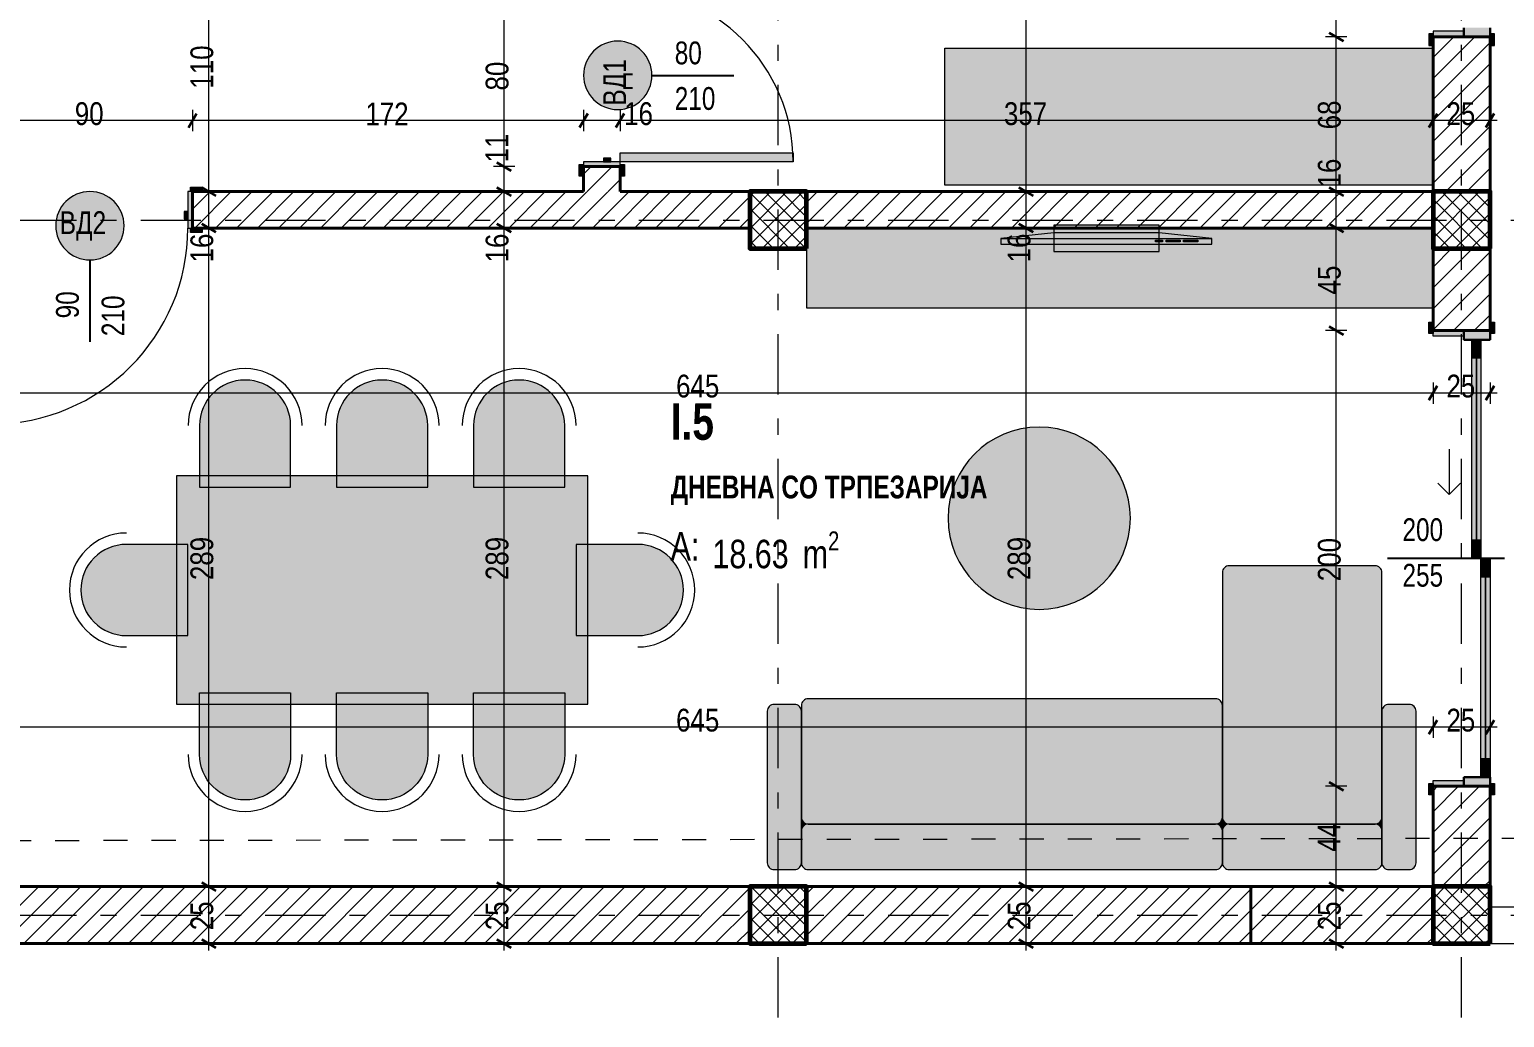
# Model space of a CAD drawing. Header units: millimetres. Extents: x -428 to 1070, y 0 to 421.
# Drawn here: x 197.9 to 327.4, y 105.6 to 192.3 of the extents above; entities that cross this region are included whole.
import ezdxf
from ezdxf.xclip import XClip

# ---------------------------------------------------------------- set-up
doc = ezdxf.new("R2010")
doc.units = ezdxf.units.MM
doc.header["$MEASUREMENT"] = 0
doc.header["$XCLIPFRAME"] = 0
doc.set_wipeout_variables(frame=1)
for name, pattern in [('- Двойно прекъснати линии', [10.936111, 5.291667, -2.116667, 1.411111, -2.116667]), ('- Прекъснати линия', [4.233333, 2.116667, -2.116667]), ('Wipeout_Contour', [1000, 0, -1000])]:
    doc.linetypes.add(name, pattern=pattern)
for name, color, linetype, lineweight, true_color in [('1', 7, 'Continuous', 13, 0x2b2b2b), ('168', 7, 'Continuous', 15, 0x5e5e5e), ('183', 7, 'Continuous', 0, 0xefede9), ('184', 7, 'Continuous', 0, 0xe8e8e8), ('188', 7, 'Continuous', 0, 0xe8e8e8), ('19', 7, 'Continuous', 0, 0xe4e4e4), ('3', 7, 'Continuous', 18, 0x7c7c7c), ('4', 7, 'Continuous', 20, 0x3e3e3e), ('45', 7, 'Continuous', 35, 0x404040), ('46', 7, 'Continuous', 35, 0x4e4e4e), ('5', 7, 'Continuous', 25, 0x4e4e4e), ('61', 7, 'Continuous', 20, 0x6a6a6a), ('65', 7, 'Continuous', 20, 0x4e4e4e), ('85', 7, 'Continuous', 20, 0x404040), ('87', 7, 'Continuous', 20, 0x6a6a6a), ('89', 7, 'Continuous', 20, 0x111111)]:
    doc.layers.add(name, color=color, linetype=linetype, lineweight=lineweight, true_color=true_color)
for name, color, linetype, lineweight in [('101', 253, 'Continuous', 15), ('2', 8, 'Continuous', 15), ('23', 8, 'Continuous', 30), ('27', 7, 'Continuous', 40), ('47', 7, 'Continuous', 60), ('7', 7, 'Continuous', 25)]:
    doc.layers.add(name, color=color, linetype=linetype, lineweight=lineweight)
doc.styles.add('GENERATED_STYLE_4', font='GOTHIC.TTF')
doc.styles.add('GENERATED_STYLE_5', font='GOTHICB.TTF')
doc.styles.add('GENERATED_STYLE_6', font='GOTHIC.TTF')
pattern_1 = [(45, (-1051.1205, 152.3444), (-0.9192388, 0.9192388), [])]
pattern_2 = [(45, (-1051.1205, 152.3444), (-0.7071068, 0.7071068), []), (135, (-1051.1205, 152.3444), (0.7071068, 0.7071068), [])]

# ---------------------------------------------------------------- blocks, each defined once
blk = doc.blocks.new('Drawing_2_1', base_point=(-1051.12, 152.34))
at = {"layer": '183', "linetype": 'Continuous', "lineweight": 0, "true_color": 0xefede9}
for points in [[(212.79, 152.12), (220.79, 152.12), (220.79, 157.52, 1), (212.79, 157.52)], [(224.82, 152.12), (232.82, 152.12), (232.82, 157.52, 1), (224.82, 157.52)], [(236.85, 152.12), (244.85, 152.12), (244.85, 157.52, 1), (236.85, 157.52)], [(286.51, 157.39, 1), (286.51, 141.39, 1)], [(210.77, 133.06), (246.87, 133.06), (246.87, 153.12), (210.77, 153.12)], [(211.77, 139.09), (211.77, 147.09), (206.37, 147.09, 1), (206.37, 139.09)], [(245.87, 147.09), (245.87, 139.09), (251.27, 139.09, 1), (251.27, 147.09)], [(316.59, 144.62, 0.414214), (315.99, 145.22), (303.19, 145.22, 0.414214), (302.59, 144.62), (302.59, 123.15, 0.414214), (303.19, 122.55), (315.99, 122.55, 0.414214), (316.59, 123.15)], [(212.79, 134.06), (212.79, 128.66, 1), (220.79, 128.66), (220.79, 134.06)], [(224.82, 134.06), (224.82, 128.66, 1), (232.82, 128.66), (232.82, 134.06)], [(236.85, 134.06), (236.85, 128.66, 1), (244.85, 128.66), (244.85, 134.06)], [(302.59, 132.95, 0.414214), (301.99, 133.55), (266.23, 133.55, 0.414214), (265.63, 132.95), (265.63, 123.15, 0.414214), (266.23, 122.55), (301.99, 122.55, 0.414214), (302.59, 123.15)], [(265.63, 132.45, 0.414214), (265.03, 133.05), (263.23, 133.05, 0.414214), (262.63, 132.45), (262.63, 119.15, 0.414214), (263.23, 118.55), (265.03, 118.55, 0.414214), (265.63, 119.15)], [(319.59, 132.45, 0.414214), (318.99, 133.05), (317.19, 133.05, 0.414214), (316.59, 132.45), (316.59, 119.15, 0.414214), (317.19, 118.55), (318.99, 118.55, 0.414214), (319.59, 119.15)], [(265.63, 122.55), (266.23, 122.55, -0.414214), (265.63, 123.15)], [(302.59, 122.55), (302.59, 123.15, -0.414214), (301.99, 122.55)], [(302.59, 122.55), (303.19, 122.55, -0.414214), (302.59, 123.15)], [(316.59, 122.55), (316.59, 123.15, -0.414214), (315.99, 122.55)], [(265.63, 122.55), (265.63, 121.95, -0.414214), (266.23, 122.55)], [(302.59, 121.95, 0.414214), (301.99, 122.55), (266.23, 122.55, 0.414214), (265.63, 121.95), (265.63, 119.15, 0.414214), (266.23, 118.55), (301.99, 118.55, 0.414214), (302.59, 119.15)], [(302.59, 122.55), (301.99, 122.55, -0.414214), (302.59, 121.95)], [(302.59, 122.55), (302.59, 121.95, -0.414214), (303.19, 122.55)], [(316.59, 121.95, 0.414214), (315.99, 122.55), (303.19, 122.55, 0.414214), (302.59, 121.95), (302.59, 119.15, 0.414214), (303.19, 118.55), (315.99, 118.55, 0.414214), (316.59, 119.15)], [(316.59, 122.55), (315.99, 122.55, -0.414214), (316.59, 121.95)]]:
    blk.add_hatch(color=7, dxfattribs=at).paths.add_polyline_path(points)
at = {"layer": '184', "linetype": 'Continuous', "lineweight": 0, "true_color": 0xe8e8e8}
for points in [[(325.29, 165.06), (324.49, 165.06), (324.49, 163.46), (325.29, 163.46)], [(324.49, 145.86), (325.29, 145.86), (325.29, 147.46), (324.49, 147.46)], [(326.09, 145.86), (325.29, 145.86), (325.29, 144.26), (326.09, 144.26)], [(325.29, 126.66), (326.09, 126.66), (326.09, 128.26), (325.29, 128.26)]]:
    blk.add_hatch(color=254, dxfattribs=at).paths.add_polyline_path(points)
at = {"layer": '188', "linetype": 'Continuous', "lineweight": 0, "true_color": 0xe8e8e8}
for points in [[(249.51, 191.26, 1), (249.51, 185.26, 1)], [(206.17, 175.06, 1), (200.17, 175.06, 1)]]:
    blk.add_hatch(color=254, dxfattribs=at).paths.add_polyline_path(points)
at = {"layer": '19', "linetype": 'Continuous', "lineweight": 0, "true_color": 0xe4e4e4}
for points in [[(324.89, 163.46), (324.49, 163.46), (324.49, 147.46), (324.89, 147.46)], [(325.29, 163.46), (324.89, 163.46), (324.89, 147.46), (325.29, 147.46)], [(325.69, 144.26), (325.29, 144.26), (325.29, 128.26), (325.69, 128.26)], [(326.09, 144.26), (325.69, 144.26), (325.69, 128.26), (326.09, 128.26)]]:
    blk.add_hatch(color=254, dxfattribs=at).paths.add_polyline_path(points)
at = {"layer": '101', "color": 253, "linetype": 'Continuous', "lineweight": 15}
for p, q in [((249.71, 181.46), (264.91, 181.46)), ((264.91, 181.46), (264.91, 180.66)), ((248.91, 180.98), (248.27, 180.98)), ((211.45, 176.3), (211.45, 175.66))]:
    blk.add_line(p, q, dxfattribs=at)
at = {"layer": '2', "color": 8, "linetype": 'Continuous', "lineweight": 15, "flags": 128}
for points in [[(249.51, 191.26, 1), (249.51, 185.26, 1)], [(206.17, 175.06, 1), (200.17, 175.06, 1)]]:
    blk.add_lwpolyline(points, format="xyb", close=True, dxfattribs=at)
at = {"layer": '23', "color": 8, "linetype": 'Continuous', "lineweight": 30}
for p, q in [((323.79, 165.06), (326.09, 165.06)), ((326.09, 126.66), (323.79, 126.66))]:
    blk.add_line(p, q, dxfattribs=at)
at = {"layer": '3', "color": 8, "linetype": 'Continuous', "lineweight": 18, "true_color": 0x7c7c7c}
for p, q in [((322.49, 155.46), (322.49, 151.46)), ((322.49, 151.46), (321.49, 152.46)), ((322.49, 151.46), (323.49, 152.46))]:
    blk.add_line(p, q, dxfattribs=at)
at = {"layer": '4', "color": 250, "linetype": 'Continuous', "lineweight": 20, "true_color": 0x3e3e3e}
for p, q in [((283.15, 173.95), (301.66, 173.95)), ((296.72, 173.65), (296.72, 173.78)), ((296.72, 173.78), (297.34, 173.78)), ((297.34, 173.65), (296.72, 173.65)), ((297.34, 173.78), (297.34, 173.65)), ((297.65, 173.65), (297.65, 173.78)), ((297.65, 173.78), (298.88, 173.78)), ((298.88, 173.65), (297.65, 173.65)), ((298.88, 173.78), (298.88, 173.65)), ((299.19, 173.65), (299.19, 173.78)), ((299.19, 173.78), (300.43, 173.78)), ((300.43, 173.65), (299.19, 173.65)), ((300.43, 173.78), (300.43, 173.65)), ((265.63, 123.15), (265.63, 122.55)), ((265.63, 122.55), (265.63, 121.95))]:
    blk.add_line(p, q, dxfattribs=at)
at = {"layer": '4', "color": 250, "linetype": 'Continuous', "lineweight": 20, "true_color": 0x3e3e3e, "flags": 128}
for points in [[(212.79, 152.12), (220.79, 152.12), (220.79, 157.52, 1), (212.79, 157.52)], [(224.82, 152.12), (232.82, 152.12), (232.82, 157.52, 1), (224.82, 157.52)], [(236.85, 152.12), (244.85, 152.12), (244.85, 157.52, 1), (236.85, 157.52)], [(286.51, 157.39, 1), (286.51, 141.39, 1)], [(211.77, 139.09), (211.77, 147.09), (206.37, 147.09, 1), (206.37, 139.09)], [(245.87, 147.09), (245.87, 139.09), (251.27, 139.09, 1), (251.27, 147.09)], [(316.59, 144.62, 0.414214), (315.99, 145.22), (303.19, 145.22, 0.414214), (302.59, 144.62), (302.59, 123.15, 0.414214), (303.19, 122.55), (315.99, 122.55, 0.414214), (316.59, 123.15)], [(212.79, 134.06), (220.79, 134.06), (220.79, 128.66, -1), (212.79, 128.66)], [(224.82, 134.06), (232.82, 134.06), (232.82, 128.66, -1), (224.82, 128.66)], [(236.85, 134.06), (244.85, 134.06), (244.85, 128.66, -1), (236.85, 128.66)], [(302.59, 132.95, 0.414214), (301.99, 133.55), (266.23, 133.55, 0.414214), (265.63, 132.95), (265.63, 123.15, 0.414214), (266.23, 122.55), (301.99, 122.55, 0.414214), (302.59, 123.15)], [(265.63, 132.45, 0.414214), (265.03, 133.05), (263.23, 133.05, 0.414214), (262.63, 132.45), (262.63, 119.15, 0.414214), (263.23, 118.55), (265.03, 118.55, 0.414214), (265.63, 119.15)], [(319.59, 132.45, 0.414214), (318.99, 133.05), (317.19, 133.05, 0.414214), (316.59, 132.45), (316.59, 119.15, 0.414214), (317.19, 118.55), (318.99, 118.55, 0.414214), (319.59, 119.15)], [(302.59, 121.95, 0.414214), (301.99, 122.55), (266.23, 122.55, 0.414214), (265.63, 121.95), (265.63, 119.15, 0.414214), (266.23, 118.55), (301.99, 118.55, 0.414214), (302.59, 119.15)], [(316.59, 121.95, 0.414214), (315.99, 122.55), (303.19, 122.55, 0.414214), (302.59, 121.95), (302.59, 119.15, 0.414214), (303.19, 118.55), (315.99, 118.55, 0.414214), (316.59, 119.15)]]:
    blk.add_lwpolyline(points, format="xyb", close=True, dxfattribs=at)
blk.add_lwpolyline([(210.77, 133.06), (246.87, 133.06), (246.87, 153.12), (210.77, 153.12)], close=True, dxfattribs=at)
at = {"layer": '4', "color": 250, "linetype": 'Continuous', "lineweight": 20, "true_color": 0x3e3e3e}
for centre, start, end in [((216.79, 157.52), 0, 180), ((228.82, 157.52), 0, 180), ((240.85, 157.52), 0, 180), ((206.37, 143.09), 90, 270), ((251.27, 143.09), 270, 90), ((216.79, 128.66), 180, 0), ((228.82, 128.66), 180, 0), ((240.85, 128.66), 180, 0)]:
    blk.add_arc(centre, 5, start, end, dxfattribs=at)
at = {"layer": '45', "color": 250, "linetype": 'Continuous', "lineweight": 35, "true_color": 0x404040}
for p, q in [((311.96, 191.99), (313.21, 191.27)), ((211.81, 183.67), (212.53, 184.92)), ((246.15, 183.67), (246.87, 184.92)), ((249.35, 183.67), (250.07, 184.92)), ((238.9, 180.62), (240.15, 179.89)), ((311.96, 166.22), (313.21, 165.49)), ((320.72, 159.75), (321.45, 161)), ((325.72, 159.75), (326.45, 161)), ((320.72, 130.43), (321.45, 131.68)), ((325.72, 130.43), (326.45, 131.68)), ((311.96, 126.22), (313.21, 125.49))]:
    blk.add_line(p, q, dxfattribs=at)
at = {"layer": '5', "color": 251, "linetype": 'Continuous', "lineweight": 25, "true_color": 0x4e4e4e}
for p, q in [((252.51, 188.26), (259.71, 188.26)), ((203.17, 172.06), (203.17, 164.86)), ((327.36, 145.86), (317.09, 145.86))]:
    blk.add_line(p, q, dxfattribs=at)
at = {"layer": '61', "color": 251, "linetype": 'Continuous', "lineweight": 20, "true_color": 0x6a6a6a}
for p, q in [((324.49, 163.46), (324.49, 165.06)), ((324.49, 165.06), (325.29, 165.06)), ((325.29, 165.06), (325.29, 163.46)), ((325.29, 163.46), (324.49, 163.46)), ((324.89, 163.46), (324.89, 147.46)), ((324.49, 145.86), (324.49, 147.46)), ((324.49, 147.46), (325.29, 147.46)), ((325.29, 147.46), (325.29, 145.86)), ((325.29, 145.86), (324.49, 145.86)), ((325.29, 144.26), (325.29, 145.86)), ((325.29, 145.86), (326.09, 145.86)), ((326.09, 145.86), (326.09, 144.26)), ((326.09, 144.26), (325.29, 144.26)), ((325.69, 144.26), (325.69, 128.26)), ((325.29, 126.66), (325.29, 128.26)), ((325.29, 128.26), (326.09, 128.26)), ((326.09, 128.26), (326.09, 126.66)), ((326.09, 126.66), (325.29, 126.66))]:
    blk.add_line(p, q, dxfattribs=at)
at = {"layer": '61', "color": 251, "linetype": 'Continuous', "lineweight": 20, "true_color": 0x6a6a6a, "flags": 128}
for points in [[(324.89, 163.46), (324.89, 147.46), (324.49, 147.46), (324.49, 163.46)], [(325.29, 163.46), (325.29, 147.46), (324.89, 147.46), (324.89, 163.46)], [(325.69, 144.26), (325.69, 128.26), (325.29, 128.26), (325.29, 144.26)], [(326.09, 144.26), (326.09, 128.26), (325.69, 128.26), (325.69, 144.26)]]:
    blk.add_lwpolyline(points, close=True, dxfattribs=at)
at = {"layer": '85', "color": 250, "linetype": 'Continuous', "lineweight": 20, "true_color": 0x404040}
for p, q in [((312.59, 191.63), (312.59, 231.63)), ((239.53, 180.26), (239.53, 196.26)), ((313.52, 191.63), (311.65, 191.63)), ((212.17, 185.23), (212.17, 183.35)), ((246.51, 185.23), (246.51, 183.35)), ((249.71, 185.23), (249.71, 183.35)), ((212.17, 184.29), (194.17, 184.29)), ((246.51, 184.29), (212.17, 184.29)), ((249.71, 184.29), (246.51, 184.29)), ((240.46, 180.26), (238.59, 180.26)), ((313.52, 165.86), (311.65, 165.86)), ((312.59, 125.86), (312.59, 165.86)), ((321.09, 161.31), (321.09, 159.44)), ((326.09, 161.31), (326.09, 159.44)), ((321.09, 160.37), (192.17, 160.37)), ((326.09, 160.37), (321.09, 160.37)), ((326.7, 160.37), (326.09, 160.37)), ((321.09, 131.06), (192.17, 131.06)), ((321.09, 131.99), (321.09, 130.12)), ((326.09, 131.06), (321.09, 131.06)), ((326.09, 131.99), (326.09, 130.12)), ((326.7, 131.06), (326.09, 131.06)), ((313.52, 125.86), (311.65, 125.86))]:
    blk.add_line(p, q, dxfattribs=at)
at = {"layer": '89', "color": 250, "linetype": 'Continuous', "lineweight": 20, "true_color": 0x111111, "flags": 128}
blk.add_lwpolyline([(326.09, 112.06), (362.09, 112.06), (362.09, 250.06), (326.09, 250.06), (86.09, 250.06), (86.09, 112.06)], close=True, dxfattribs=at)
at = {"layer": '1', "color": 250, "linetype": 'Continuous', "lineweight": 13, "true_color": 0x2b2b2b, "attachment_point": 1}
for s, insert, char_height, style in [('\\A1;{\\W0.800000x;\\pql;\\pt0;\\fCentury Gothic|b1|i0|c204|p34;I.5}', (254.15, 159.47), 3.2, 'GENERATED_STYLE_5'), ('\\A1;{\\W0.800000x;\\pql;\\pt0;\\fCentury Gothic|b0|i0|c204|p34;A: }', (254.15, 148.17), 2.5, 'GENERATED_STYLE_4'), ('\\A1;{\\W0.800000x;\\pql;\\pt0,1;\\fCentury Gothic|b0|i0|c204|p34;18.63\\fCentury Gothic|b0|i0|c204|p34;\\A1{\\H.66x;\\S^  ;}\\fCentury Gothic|b0|i0|c204|p34; m\\fCentury Gothic|b0|i0|c204|p34;\\A1{\\H.66x;\\S2^  ;}}', (257.82, 148.23), 2.5, 'GENERATED_STYLE_4')]:
    blk.add_mtext(s, dxfattribs=dict(at, insert=insert, char_height=char_height, style=style))
at = {"layer": '46', "color": 251, "linetype": 'Continuous', "lineweight": 35, "true_color": 0x4e4e4e, "char_height": 2, "attachment_point": 7, "rotation": 90, "style": 'GENERATED_STYLE_6'}
for s, insert in [('\\A1;{\\W0.850000x;\\pql;\\fCentury Gothic|b0|i0|c0|p34;110}', (214.02, 187.09)), ('\\A1;{\\W0.850000x;\\pql;\\fCentury Gothic|b0|i0|c0|p34;80}', (239.94, 186.93)), ('\\A1;{\\W0.850000x;\\pql;\\fCentury Gothic|b0|i0|c0|p34;68}', (313, 183.52)), ('\\A1;{\\W0.850000x;\\pql;\\fCentury Gothic|b0|i0|c0|p34;11}', (239.89, 180.62)), ('\\A1;{\\W0.850000x;\\pql;\\fCentury Gothic|b0|i0|c0|p34;45}', (313, 169.03)), ('\\A1;{\\W0.850000x;\\pql;\\fCentury Gothic|b0|i0|c0|p34;289}', (214.02, 143.96)), ('\\A1;{\\W0.850000x;\\pql;\\fCentury Gothic|b0|i0|c0|p34;289}', (239.94, 143.96)), ('\\A1;{\\W0.850000x;\\pql;\\fCentury Gothic|b0|i0|c0|p34;289}', (285.77, 143.96)), ('\\A1;{\\W0.850000x;\\pql;\\fCentury Gothic|b0|i0|c0|p34;200}', (313, 143.86)), ('\\A1;{\\W0.850000x;\\pql;\\fCentury Gothic|b0|i0|c0|p34;44}', (312.95, 120.13))]:
    blk.add_mtext(s, dxfattribs=dict(at, insert=insert))
at = {"layer": '46', "color": 251, "linetype": 'Continuous', "lineweight": 35, "true_color": 0x4e4e4e, "char_height": 2}
for s, insert, attachment_point, style in [('\\A1;{\\W0.850000x;\\pql;\\fCentury Gothic|b0|i0|c0|p34;90}', (201.84, 183.87), 7, 'GENERATED_STYLE_6'), ('\\A1;{\\W0.850000x;\\pql;\\fCentury Gothic|b0|i0|c0|p34;172}', (227.35, 183.87), 7, 'GENERATED_STYLE_6'), ('\\A1;{\\W0.850000x;\\pql;\\fCentury Gothic|b0|i0|c0|p34;16}', (250.07, 183.87), 7, 'GENERATED_STYLE_6'), ('\\A1;{\\W0.850000x;\\pql;\\fCentury Gothic|b0|i0|c0|p34;357}', (283.41, 183.87), 7, 'GENERATED_STYLE_6'), ('\\A1;{\\W0.850000x;\\pql;\\fCentury Gothic|b0|i0|c0|p34;645}', (254.63, 159.96), 7, 'GENERATED_STYLE_6'), ('\\A1;{\\W0.850000x;\\pql;\\fCentury Gothic|b0|i0|c0|p34;25}', (322.26, 159.96), 7, 'GENERATED_STYLE_6'), ('\\A1;{\\W0.800000x;\\pql;\\pt0;\\fCentury Gothic|b1|i0|c204|p34;ДНЕВНА СО ТРПЕЗАРИЈА}', (254.15, 153.13), 1, 'GENERATED_STYLE_5'), ('\\A1;{\\W0.850000x;\\pql;\\fCentury Gothic|b0|i0|c0|p34;645}', (254.63, 130.64), 7, 'GENERATED_STYLE_6'), ('\\A1;{\\W0.850000x;\\pql;\\fCentury Gothic|b0|i0|c0|p34;25}', (322.26, 130.64), 7, 'GENERATED_STYLE_6')]:
    blk.add_mtext(s, dxfattribs=dict(at, insert=insert, attachment_point=attachment_point, style=style))
at = {"layer": '7', "color": 7, "linetype": 'Continuous', "lineweight": 25, "char_height": 2, "attachment_point": 7}
for s, insert, style in [('\\A1;{\\W0.800000x;\\pql;\\pt1;\\fCentury Gothic|b0|i0|c204|p34;80}', (254.51, 189.2), 'GENERATED_STYLE_4'), ('\\A1;{\\W0.800000x;\\pql;\\pt1;\\fCentury Gothic|b0|i0|c204|p34;210}', (254.51, 185.2), 'GENERATED_STYLE_4'), ('\\A1;{\\W0.800000x;\\pql;\\pt1;\\fCentury Gothic|b0|i0|c204|p34;ВД2}', (200.52, 173.75), 'GENERATED_STYLE_4'), ('\\A1;{\\W0.800000x;\\pql;\\pt0;\\fCentury Gothic|b0|i0|c0|p34;200\\fCentury Gothic|b0|i0|c0|p34;\\A1{\\H.66x;\\S^  ;}\\fCentury Gothic|b0|i0|c0|p34;\\fCentury Gothic|b0|i0|c0|p34;}', (318.4, 146.8), 'GENERATED_STYLE_6'), ('\\A1;{\\W0.800000x;\\pql;\\pt0;\\fCentury Gothic|b0|i0|c0|p34;255\\fCentury Gothic|b0|i0|c0|p34;\\A1{\\H.66x;\\S^  ;}\\fCentury Gothic|b0|i0|c0|p34;\\fCentury Gothic|b0|i0|c0|p34;}', (318.4, 142.8), 'GENERATED_STYLE_6')]:
    blk.add_mtext(s, dxfattribs=dict(at, insert=insert, style=style))
at = {"layer": '7', "color": 7, "linetype": 'Continuous', "lineweight": 25, "char_height": 2, "attachment_point": 7, "rotation": 90, "style": 'GENERATED_STYLE_4'}
for s, insert in [('\\A1;{\\W0.800000x;\\pql;\\pt1;\\fCentury Gothic|b0|i0|c204|p34;ВД1}', (250.81, 185.61)), ('\\A1;{\\W0.800000x;\\pql;\\pt1;\\fCentury Gothic|b0|i0|c204|p34;90}', (202.22, 166.93)), ('\\A1;{\\W0.800000x;\\pql;\\pt1;\\fCentury Gothic|b0|i0|c204|p34;210}', (206.22, 165.37))]:
    blk.add_mtext(s, dxfattribs=dict(at, insert=insert))
at = {"color": 254, "linetype": 'Wipeout_Contour', "lineweight": 0, "ltscale": 1490.812015}
blk.add_wipeout([(321.09, 178.06), (326.09, 178.06), (326.09, 191.63), (321.09, 191.63)], dxfattribs=at)
at = {"color": 254, "linetype": 'Wipeout_Contour', "lineweight": 0, "ltscale": 1182.085436}
blk.add_wipeout([(212.17, 174.86), (261.09, 174.86), (261.09, 178.06), (212.17, 178.06)], dxfattribs=at)
at = {"color": 254, "linetype": 'Wipeout_Contour', "lineweight": 0, "ltscale": 1461.135104}
blk.add_wipeout([(326.09, 173.06), (321.09, 173.06), (321.09, 165.86), (326.09, 165.86)], dxfattribs=at)
at = {"color": 254, "linetype": 'Wipeout_Contour', "lineweight": 0, "ltscale": 1382.605941}
blk.add_wipeout([(321.09, 117.06), (326.09, 117.06), (326.09, 125.86), (321.09, 125.86)], dxfattribs=at)
at = {"color": 254, "linetype": 'Wipeout_Contour', "lineweight": 0, "ltscale": 968.605241}
blk.add_wipeout([(163.04, 112.06), (261.09, 112.06), (261.09, 117.06), (163.04, 117.06)], dxfattribs=at)
at = {"color": 254, "linetype": 'Wipeout_Contour', "lineweight": 0, "ltscale": 1443.540137}
blk.add_wipeout([(358.89, 115.26), (326.09, 115.26), (326.09, 112.06), (358.89, 112.06)], dxfattribs=at)
at = {"layer": '168', "linetype": 'Continuous', "lineweight": 15, "true_color": 0x5e5e5e}
h = blk.add_hatch(dxfattribs=at)
h.set_pattern_fill('COMMON_BRICK_0001', color=251, style=0, pattern_type=2)
h.set_pattern_definition(pattern_1)
h.paths.add_polyline_path([(321.09, 178.06), (326.09, 178.06), (326.09, 191.63), (321.09, 191.63)])
h = blk.add_hatch(dxfattribs=at)
h.set_pattern_fill('COMMON_BRICK_0001', color=251, style=0, pattern_type=2)
h.set_pattern_definition(pattern_1)
h.paths.add_polyline_path([(212.17, 174.86), (261.09, 174.86), (261.09, 178.06), (212.17, 178.06)])
h = blk.add_hatch(dxfattribs=at)
h.set_pattern_fill('COMMON_BRICK_0001', color=251, style=0, pattern_type=2)
h.set_pattern_definition(pattern_1)
h.paths.add_polyline_path([(326.09, 173.06), (321.09, 173.06), (321.09, 165.86), (326.09, 165.86)])
h = blk.add_hatch(dxfattribs=at)
h.set_pattern_fill('COMMON_BRICK_0001', color=251, style=0, pattern_type=2)
h.set_pattern_definition(pattern_1)
h.paths.add_polyline_path([(321.09, 117.06), (326.09, 117.06), (326.09, 125.86), (321.09, 125.86)])
h = blk.add_hatch(dxfattribs=at)
h.set_pattern_fill('COMMON_BRICK_0001', color=251, style=0, pattern_type=2)
h.set_pattern_definition(pattern_1)
h.paths.add_polyline_path([(163.04, 112.06), (261.09, 112.06), (261.09, 117.06), (163.04, 117.06)])
at = {"layer": '184', "linetype": 'Continuous', "lineweight": 0, "true_color": 0xe8e8e8}
for points in [[(320.71, 191.89), (320.71, 190.89), (321.09, 190.89), (321.09, 191.89)], [(323.79, 192.13), (321.09, 192.13), (321.09, 191.63), (323.79, 191.63)], [(323.79, 192.43), (323.79, 191.63), (326.09, 191.63), (326.09, 192.43)], [(326.09, 191.89), (326.09, 190.89), (326.47, 190.89), (326.47, 191.89)], [(211.77, 178.06), (211.77, 174.86), (212.17, 174.86), (212.17, 178.06)], [(212.01, 178.44), (212.01, 178.06), (213.01, 178.06), (213.01, 178.44)], [(211.77, 176.3), (211.45, 176.3), (211.45, 175.66), (211.77, 175.66)], [(212.01, 174.86), (212.01, 174.48), (213.01, 174.48), (213.01, 174.86)], [(320.71, 165.6), (321.09, 165.6), (321.09, 166.6), (320.71, 166.6)], [(323.79, 165.36), (323.79, 165.86), (321.09, 165.86), (321.09, 165.36)], [(323.79, 165.06), (326.09, 165.06), (326.09, 165.86), (323.79, 165.86)], [(326.09, 165.6), (326.47, 165.6), (326.47, 166.6), (326.09, 166.6)], [(321.09, 126.12), (320.71, 126.12), (320.71, 125.12), (321.09, 125.12)], [(323.79, 125.86), (323.79, 126.36), (321.09, 126.36), (321.09, 125.86)], [(323.79, 125.86), (326.09, 125.86), (326.09, 126.66), (323.79, 126.66)], [(326.47, 126.12), (326.09, 126.12), (326.09, 125.12), (326.47, 125.12)]]:
    blk.add_hatch(color=254, dxfattribs=at).paths.add_polyline_path(points)
at = {"layer": '101', "color": 253, "linetype": 'Continuous', "lineweight": 15}
for p, q in [((211.77, 178.06), (211.77, 174.86)), ((212.17, 178.06), (211.77, 178.06)), ((212.17, 174.86), (212.17, 178.06)), ((211.77, 176.3), (211.45, 176.3)), ((211.77, 175.66), (211.77, 176.3)), ((211.45, 175.66), (211.77, 175.66)), ((211.77, 174.86), (212.17, 174.86))]:
    blk.add_line(p, q, dxfattribs=at)
blk.add_arc((194.57, 174.86), 17.2, 270, 0, dxfattribs=at)
at = {"layer": '23', "color": 8, "linetype": 'Continuous', "lineweight": 30}
for p, q in [((323.79, 191.63), (323.79, 192.43)), ((326.09, 192.43), (326.09, 191.63)), ((326.09, 191.63), (323.79, 191.63)), ((326.09, 165.86), (323.79, 165.86)), ((323.79, 165.86), (323.79, 165.06)), ((326.09, 165.06), (326.09, 165.86)), ((323.79, 126.66), (323.79, 125.86)), ((323.79, 125.86), (326.09, 125.86)), ((326.09, 125.86), (326.09, 126.66))]:
    blk.add_line(p, q, dxfattribs=at)
at = {"layer": '27', "color": 7, "linetype": 'Continuous', "lineweight": 40}
for p, q in [((321.09, 191.63), (321.09, 190.89)), ((323.79, 191.63), (321.09, 191.63)), ((323.79, 191.63), (321.09, 191.63)), ((323.79, 191.63), (321.09, 191.63)), ((321.09, 191.63), (321.09, 190.89)), ((321.09, 191.63), (321.09, 190.89)), ((326.09, 191.63), (323.79, 191.63)), ((326.09, 191.63), (323.79, 191.63)), ((326.09, 191.63), (323.79, 191.63)), ((326.09, 191.63), (326.09, 190.89)), ((326.09, 191.63), (326.09, 190.89)), ((326.09, 191.63), (326.09, 190.89)), ((212.17, 178.06), (213.01, 178.06)), ((212.17, 174.86), (212.17, 178.06)), ((212.17, 174.86), (212.17, 178.06)), ((212.17, 174.86), (212.17, 178.06)), ((212.17, 178.06), (213.01, 178.06)), ((212.17, 178.06), (213.01, 178.06)), ((212.17, 174.86), (213.01, 174.86)), ((212.17, 174.86), (213.01, 174.86)), ((212.17, 174.86), (213.01, 174.86)), ((321.09, 165.86), (321.09, 166.6)), ((321.09, 165.86), (321.09, 166.6)), ((321.09, 165.86), (321.09, 166.6)), ((323.79, 165.86), (321.09, 165.86)), ((323.79, 165.86), (321.09, 165.86)), ((323.79, 165.86), (321.09, 165.86)), ((326.09, 165.86), (323.79, 165.86)), ((326.09, 165.86), (323.79, 165.86)), ((326.09, 165.86), (323.79, 165.86)), ((326.09, 165.86), (326.09, 166.6)), ((326.09, 165.86), (326.09, 166.6)), ((326.09, 165.86), (326.09, 166.6)), ((321.09, 125.86), (321.09, 125.12)), ((323.79, 125.86), (321.09, 125.86)), ((323.79, 125.86), (321.09, 125.86)), ((323.79, 125.86), (321.09, 125.86)), ((321.09, 125.86), (321.09, 125.12)), ((321.09, 125.86), (321.09, 125.12)), ((326.09, 125.86), (323.79, 125.86)), ((326.09, 125.86), (323.79, 125.86)), ((326.09, 125.86), (323.79, 125.86)), ((326.09, 125.86), (326.09, 125.12)), ((326.09, 125.86), (326.09, 125.12)), ((326.09, 125.86), (326.09, 125.12))]:
    blk.add_line(p, q, dxfattribs=at)
at = {"layer": '27', "color": 7, "linetype": 'Continuous', "lineweight": 40, "flags": 128}
for points in [[(321.09, 191.63), (321.09, 178.06)], [(326.09, 178.06), (326.09, 191.63)], [(246.51, 178.06), (212.17, 178.06)], [(261.09, 178.06), (249.71, 178.06)], [(212.17, 174.86), (261.09, 174.86)], [(321.09, 173.06), (321.09, 165.86)], [(326.09, 165.86), (326.09, 173.06)], [(321.09, 125.86), (321.09, 117.06)], [(326.09, 117.06), (326.09, 125.86)], [(261.09, 117.06), (192.17, 117.06)], [(163.04, 112.06), (261.09, 112.06)]]:
    blk.add_lwpolyline(points, dxfattribs=at)
at = {"layer": '3', "color": 8, "linetype": 'Continuous', "lineweight": 18, "true_color": 0x7c7c7c}
for p, q in [((212.01, 178.44), (213.01, 178.44)), ((212.01, 178.06), (212.01, 178.44)), ((213.01, 178.06), (212.01, 178.06)), ((213.01, 178.44), (213.01, 178.06)), ((212.01, 174.86), (213.01, 174.86)), ((212.01, 174.48), (212.01, 174.86)), ((213.01, 174.86), (213.01, 174.48)), ((213.01, 174.48), (212.01, 174.48))]:
    blk.add_line(p, q, dxfattribs=at)
at = {"layer": '45', "color": 250, "linetype": 'Continuous', "lineweight": 35, "true_color": 0x404040}
for p, q in [((320.72, 183.67), (321.45, 184.92)), ((325.72, 183.67), (326.45, 184.92)), ((212.98, 178.42), (214.23, 177.69)), ((238.9, 178.42), (240.15, 177.69)), ((212.98, 175.22), (214.23, 174.49)), ((238.9, 175.22), (240.15, 174.49)), ((212.98, 117.42), (214.23, 116.69)), ((238.9, 117.42), (240.15, 116.69)), ((212.98, 112.42), (214.23, 111.69)), ((238.9, 112.42), (240.15, 111.69))]:
    blk.add_line(p, q, dxfattribs=at)
at = {"layer": '61', "color": 251, "linetype": 'Continuous', "lineweight": 20, "true_color": 0x6a6a6a}
for p, q in [((320.71, 191.89), (320.71, 190.89)), ((321.09, 191.89), (320.71, 191.89)), ((323.79, 192.13), (321.09, 192.13)), ((321.09, 192.13), (321.09, 191.63)), ((321.09, 190.89), (321.09, 191.89)), ((323.79, 191.63), (323.79, 192.13)), ((326.09, 191.89), (326.09, 190.89)), ((326.47, 191.89), (326.09, 191.89)), ((326.47, 190.89), (326.47, 191.89)), ((320.71, 190.89), (321.09, 190.89)), ((321.09, 191.63), (323.79, 191.63)), ((326.09, 190.89), (326.47, 190.89)), ((320.71, 165.6), (320.71, 166.6)), ((320.71, 166.6), (321.09, 166.6)), ((321.09, 166.6), (321.09, 165.6)), ((321.09, 165.36), (321.09, 165.86)), ((321.09, 165.86), (323.79, 165.86)), ((323.79, 165.86), (323.79, 165.36)), ((326.09, 165.6), (326.09, 166.6)), ((326.09, 166.6), (326.47, 166.6)), ((326.47, 166.6), (326.47, 165.6)), ((321.09, 165.6), (320.71, 165.6)), ((323.79, 165.36), (321.09, 165.36)), ((326.47, 165.6), (326.09, 165.6)), ((320.71, 125.12), (320.71, 126.12)), ((320.71, 126.12), (321.09, 126.12)), ((321.09, 125.86), (321.09, 126.36)), ((321.09, 126.36), (323.79, 126.36)), ((321.09, 126.12), (321.09, 125.12)), ((323.79, 125.86), (321.09, 125.86)), ((323.79, 126.36), (323.79, 125.86)), ((326.09, 125.12), (326.09, 126.12)), ((326.09, 126.12), (326.47, 126.12)), ((326.47, 126.12), (326.47, 125.12)), ((321.09, 125.12), (320.71, 125.12)), ((326.47, 125.12), (326.09, 125.12))]:
    blk.add_line(p, q, dxfattribs=at)
at = {"layer": '85', "color": 250, "linetype": 'Continuous', "lineweight": 20, "true_color": 0x404040}
for p, q in [((213.6, 178.06), (213.6, 200.11)), ((321.09, 185.23), (321.09, 183.35)), ((326.09, 185.23), (326.09, 183.35)), ((321.09, 184.29), (249.71, 184.29)), ((326.09, 184.29), (321.09, 184.29)), ((326.7, 184.29), (326.09, 184.29)), ((239.53, 178.06), (239.53, 180.26)), ((214.54, 178.06), (212.67, 178.06)), ((213.6, 174.86), (213.6, 178.06)), ((240.46, 178.06), (238.59, 178.06)), ((239.53, 174.86), (239.53, 178.06)), ((214.54, 174.86), (212.67, 174.86)), ((213.6, 117.06), (213.6, 174.86)), ((240.46, 174.86), (238.59, 174.86)), ((239.53, 117.06), (239.53, 174.86)), ((214.54, 117.06), (212.67, 117.06)), ((213.6, 112.06), (213.6, 117.06)), ((240.46, 117.06), (238.59, 117.06)), ((239.53, 112.06), (239.53, 117.06)), ((214.54, 112.06), (212.67, 112.06)), ((213.6, 111.44), (213.6, 112.06)), ((240.46, 112.06), (238.59, 112.06)), ((239.53, 111.44), (239.53, 112.06))]:
    blk.add_line(p, q, dxfattribs=at)
at = {"layer": '85', "color": 250, "linetype": '- Прекъснати линия', "lineweight": 20, "true_color": 0x404040}
blk.add_line((47.72, 120.88), (391.79, 121.41), dxfattribs=at)
at = {"layer": '87', "color": 251, "linetype": 'Continuous', "lineweight": 20, "true_color": 0x6a6a6a, "flags": 128}
for points in [[(358.89, 115.26), (326.09, 115.26)], [(326.09, 112.06), (358.89, 112.06)]]:
    blk.add_lwpolyline(points, dxfattribs=at)
at = {"layer": '46', "color": 251, "linetype": 'Continuous', "lineweight": 35, "true_color": 0x4e4e4e, "insert": (322.26, 183.87), "char_height": 2, "attachment_point": 7, "style": 'GENERATED_STYLE_6'}
blk.add_mtext('\\A1;{\\W0.850000x;\\pql;\\fCentury Gothic|b0|i0|c0|p34;25}', dxfattribs=at)
at = {"layer": '46', "color": 251, "linetype": 'Continuous', "lineweight": 35, "true_color": 0x4e4e4e, "char_height": 2, "attachment_point": 7, "rotation": 90, "style": 'GENERATED_STYLE_6'}
for s, insert in [('\\A1;{\\W0.850000x;\\pql;\\fCentury Gothic|b0|i0|c0|p34;16}', (214.02, 171.84)), ('\\A1;{\\W0.850000x;\\pql;\\fCentury Gothic|b0|i0|c0|p34;16}', (239.94, 171.84)), ('\\A1;{\\W0.850000x;\\pql;\\fCentury Gothic|b0|i0|c0|p34;25}', (214.02, 113.23)), ('\\A1;{\\W0.850000x;\\pql;\\fCentury Gothic|b0|i0|c0|p34;25}', (239.94, 113.23))]:
    blk.add_mtext(s, dxfattribs=dict(at, insert=insert))
at = {"color": 254, "linetype": 'Wipeout_Contour', "lineweight": 0, "ltscale": 1224.131951}
blk.add_wipeout([(246.51, 178.06), (249.71, 178.06), (249.71, 180.26), (246.51, 180.26)], dxfattribs=at)
at = {"color": 254, "linetype": 'Wipeout_Contour', "lineweight": 0, "ltscale": 1371.248163}
blk.add_wipeout([(266.09, 178.06), (266.09, 174.86), (321.09, 174.86), (321.09, 178.06)], dxfattribs=at)
at = {"color": 254, "linetype": 'Wipeout_Contour', "lineweight": 0, "ltscale": 1261.184567}
blk.add_wipeout([(266.09, 112.06), (321.09, 112.06), (321.09, 117.06), (266.09, 117.06)], dxfattribs=at)
at = {"layer": '168', "linetype": 'Continuous', "lineweight": 15, "true_color": 0x5e5e5e}
h = blk.add_hatch(dxfattribs=at)
h.set_pattern_fill('COMMON_BRICK_0001', color=251, style=0, pattern_type=2)
h.set_pattern_definition(pattern_1)
h.paths.add_polyline_path([(246.51, 178.06), (249.71, 178.06), (249.71, 180.26), (246.51, 180.26)])
h = blk.add_hatch(dxfattribs=at)
h.set_pattern_fill('COMMON_BRICK_0001', color=251, style=0, pattern_type=2)
h.set_pattern_definition(pattern_1)
h.paths.add_polyline_path([(266.09, 178.06), (266.09, 174.86), (321.09, 174.86), (321.09, 178.06)])
h = blk.add_hatch(dxfattribs=at)
h.set_pattern_fill('COMMON_BRICK_0001', color=251, style=0, pattern_type=2)
h.set_pattern_definition(pattern_1)
h.paths.add_polyline_path([(266.09, 112.06), (321.09, 112.06), (321.09, 117.06), (266.09, 117.06)])
at = {"layer": '183', "linetype": 'Continuous', "lineweight": 0, "true_color": 0xefede9}
for points in [[(287.78, 172.8), (297.03, 172.8), (297.03, 175.11), (287.78, 175.11)], [(283.15, 173.45), (301.66, 173.45), (301.66, 173.95), (297.03, 174.45), (287.78, 174.45), (283.15, 173.95)]]:
    blk.add_hatch(color=7, dxfattribs=at).paths.add_polyline_path(points)
at = {"layer": '184', "linetype": 'Continuous', "lineweight": 0, "true_color": 0xe8e8e8}
for points in [[(264.91, 180.66), (264.91, 181.46), (249.71, 181.46), (249.71, 180.66)], [(246.51, 180.42), (246.13, 180.42), (246.13, 179.42), (246.51, 179.42)], [(246.51, 180.26), (249.71, 180.26), (249.71, 180.66), (246.51, 180.66)], [(248.91, 180.66), (248.91, 180.98), (248.27, 180.98), (248.27, 180.66)], [(250.09, 180.42), (249.71, 180.42), (249.71, 179.42), (250.09, 179.42)]]:
    blk.add_hatch(color=254, dxfattribs=at).paths.add_polyline_path(points)
at = {"layer": '101', "color": 253, "linetype": 'Continuous', "lineweight": 15}
for p, q in [((249.71, 180.66), (249.71, 181.46)), ((249.71, 180.66), (246.51, 180.66)), ((246.51, 180.66), (246.51, 180.26)), ((246.51, 180.26), (249.71, 180.26)), ((248.27, 180.98), (248.27, 180.66)), ((248.27, 180.66), (248.91, 180.66)), ((248.91, 180.66), (248.91, 180.98)), ((249.71, 180.26), (249.71, 180.66)), ((264.91, 180.66), (249.71, 180.66))]:
    blk.add_line(p, q, dxfattribs=at)
blk.add_arc((249.71, 180.66), 15.2, 0, 90, dxfattribs=at)
at = {"layer": '27', "color": 7, "linetype": 'Continuous', "lineweight": 40}
for p, q in [((246.51, 180.26), (246.51, 179.42)), ((249.71, 180.26), (246.51, 180.26)), ((249.71, 180.26), (246.51, 180.26)), ((249.71, 180.26), (246.51, 180.26)), ((246.51, 180.26), (246.51, 179.42)), ((246.51, 180.26), (246.51, 179.42)), ((249.71, 180.26), (249.71, 179.42)), ((249.71, 180.26), (249.71, 179.42)), ((249.71, 180.26), (249.71, 179.42))]:
    blk.add_line(p, q, dxfattribs=at)
at = {"layer": '27', "color": 7, "linetype": 'Continuous', "lineweight": 40, "flags": 128}
for points in [[(246.51, 180.26), (246.51, 178.06)], [(249.71, 178.06), (249.71, 180.26)], [(321.09, 178.06), (266.09, 178.06)], [(266.09, 174.86), (321.09, 174.86)], [(321.09, 117.06), (266.09, 117.06)], [(266.09, 112.06), (321.09, 112.06)]]:
    blk.add_lwpolyline(points, dxfattribs=at)
at = {"layer": '3', "color": 8, "linetype": 'Continuous', "lineweight": 18, "true_color": 0x7c7c7c}
for p, q in [((246.13, 179.42), (246.13, 180.42)), ((246.13, 180.42), (246.51, 180.42)), ((246.51, 180.42), (246.51, 179.42)), ((249.71, 179.42), (249.71, 180.42)), ((249.71, 180.42), (250.09, 180.42)), ((250.09, 180.42), (250.09, 179.42)), ((246.51, 179.42), (246.13, 179.42)), ((250.09, 179.42), (249.71, 179.42))]:
    blk.add_line(p, q, dxfattribs=at)
at = {"layer": '4', "color": 250, "linetype": 'Continuous', "lineweight": 20, "true_color": 0x3e3e3e, "flags": 128}
for points in [[(287.78, 172.8), (297.03, 172.8), (297.03, 175.11), (287.78, 175.11)], [(283.15, 173.45), (301.66, 173.45), (301.66, 173.95), (297.03, 174.45), (287.78, 174.45), (283.15, 173.95)]]:
    blk.add_lwpolyline(points, close=True, dxfattribs=at)
at = {"layer": '45', "color": 250, "linetype": 'Continuous', "lineweight": 35, "true_color": 0x404040}
for p, q in [((284.73, 178.42), (285.98, 177.69)), ((311.96, 178.42), (313.21, 177.69)), ((284.73, 175.22), (285.98, 174.49)), ((311.96, 175.22), (313.21, 174.49)), ((284.73, 117.42), (285.98, 116.69)), ((284.73, 112.42), (285.98, 111.69))]:
    blk.add_line(p, q, dxfattribs=at)
at = {"layer": '85', "color": 250, "linetype": 'Continuous', "lineweight": 20, "true_color": 0x404040}
for p, q in [((285.35, 178.06), (285.35, 245.06)), ((312.59, 178.06), (312.59, 191.63)), ((286.29, 178.06), (284.41, 178.06)), ((285.35, 174.86), (285.35, 178.06)), ((313.52, 178.06), (311.65, 178.06)), ((312.59, 174.86), (312.59, 178.06)), ((286.29, 174.86), (284.41, 174.86)), ((285.35, 117.06), (285.35, 174.86)), ((313.52, 174.86), (311.65, 174.86)), ((312.59, 165.86), (312.59, 174.86)), ((286.29, 117.06), (284.41, 117.06)), ((285.35, 112.06), (285.35, 117.06)), ((286.29, 112.06), (284.41, 112.06)), ((285.35, 111.44), (285.35, 112.06))]:
    blk.add_line(p, q, dxfattribs=at)
at = {"layer": '46', "color": 251, "linetype": 'Continuous', "lineweight": 35, "true_color": 0x4e4e4e, "char_height": 2, "attachment_point": 7, "rotation": 90, "style": 'GENERATED_STYLE_6'}
for s, insert in [('\\A1;{\\W0.850000x;\\pql;\\fCentury Gothic|b0|i0|c0|p34;16}', (313, 178.42)), ('\\A1;{\\W0.850000x;\\pql;\\fCentury Gothic|b0|i0|c0|p34;16}', (285.77, 171.84)), ('\\A1;{\\W0.850000x;\\pql;\\fCentury Gothic|b0|i0|c0|p34;25}', (285.77, 113.23))]:
    blk.add_mtext(s, dxfattribs=dict(at, insert=insert))
at = {"color": 254, "linetype": 'Wipeout_Contour', "lineweight": 0, "ltscale": 1266.816181}
blk.add_wipeout([(266.09, 173.06), (266.09, 178.06), (261.09, 178.06), (261.09, 173.06)], dxfattribs=at)
at = {"color": 254, "linetype": 'Wipeout_Contour', "lineweight": 0, "ltscale": 1472.58658}
blk.add_wipeout([(326.09, 173.06), (326.09, 178.06), (321.09, 178.06), (321.09, 173.06)], dxfattribs=at)
at = {"color": 254, "linetype": 'Wipeout_Contour', "lineweight": 0, "ltscale": 1149.64434}
blk.add_wipeout([(266.09, 112.06), (266.09, 117.06), (261.09, 117.06), (261.09, 112.06)], dxfattribs=at)
at = {"color": 254, "linetype": 'Wipeout_Contour', "lineweight": 0, "ltscale": 1333.600428}
blk.add_wipeout([(305.09, 112.06), (321.09, 112.06), (321.09, 117.06), (305.09, 117.06)], dxfattribs=at)
at = {"layer": '1', "linetype": 'Continuous', "lineweight": 13, "true_color": 0x2b2b2b}
h = blk.add_hatch(dxfattribs=at)
h.set_pattern_fill('1_БЕТОН_СГЛОБЯЕМИ_ЕЛЕМЕН_E7', color=250, style=0, pattern_type=2)
h.set_pattern_definition(pattern_2)
h.paths.add_polyline_path([(266.09, 173.06), (266.09, 178.06), (261.09, 178.06), (261.09, 173.06)])
h = blk.add_hatch(dxfattribs=at)
h.set_pattern_fill('1_БЕТОН_СГЛОБЯЕМИ_ЕЛЕМЕН_E7', color=250, style=0, pattern_type=2)
h.set_pattern_definition(pattern_2)
h.paths.add_polyline_path([(326.09, 173.06), (326.09, 178.06), (321.09, 178.06), (321.09, 173.06)])
h = blk.add_hatch(dxfattribs=at)
h.set_pattern_fill('1_БЕТОН_СГЛОБЯЕМИ_ЕЛЕМЕН_E7', color=250, style=0, pattern_type=2)
h.set_pattern_definition(pattern_2)
h.paths.add_polyline_path([(266.09, 112.06), (266.09, 117.06), (261.09, 117.06), (261.09, 112.06)])
at = {"layer": '168', "linetype": 'Continuous', "lineweight": 15, "true_color": 0x5e5e5e}
h = blk.add_hatch(dxfattribs=at)
h.set_pattern_fill('COMMON_BRICK_0001', color=251, style=0, pattern_type=2)
h.set_pattern_definition(pattern_1)
h.paths.add_polyline_path([(305.09, 112.06), (321.09, 112.06), (321.09, 117.06), (305.09, 117.06)])
at = {"layer": '183', "linetype": 'Continuous', "lineweight": 0, "true_color": 0xefede9}
for points in [[(278.22, 190.63), (278.22, 178.63), (321.09, 178.63), (321.09, 190.63)], [(266.09, 167.86), (321.09, 167.86), (321.09, 174.86), (266.09, 174.86)]]:
    blk.add_hatch(color=7, dxfattribs=at).paths.add_polyline_path(points)
at = {"layer": '1', "color": 250, "linetype": '- Двойно прекъснати линии', "lineweight": 13, "true_color": 0x2b2b2b}
for p, q in [((263.58, 105.57), (263.58, 254.06)), ((76.39, 175.56), (370.1, 175.56))]:
    blk.add_line(p, q, dxfattribs=at)
at = {"layer": '27', "color": 7, "linetype": 'Continuous', "lineweight": 40, "flags": 128}
for points in [[(321.09, 117.06), (305.09, 117.06)], [(305.09, 117.06), (305.09, 112.06)], [(305.09, 112.06), (321.09, 112.06)]]:
    blk.add_lwpolyline(points, dxfattribs=at)
at = {"layer": '4', "color": 250, "linetype": 'Continuous', "lineweight": 20, "true_color": 0x3e3e3e, "flags": 128}
for points in [[(278.22, 190.63), (321.09, 190.63), (321.09, 178.63), (278.22, 178.63)], [(266.09, 167.86), (321.09, 167.86), (321.09, 174.86), (266.09, 174.86)]]:
    blk.add_lwpolyline(points, close=True, dxfattribs=at)
at = {"layer": '45', "color": 250, "linetype": 'Continuous', "lineweight": 35, "true_color": 0x404040}
for p, q in [((311.96, 117.42), (313.21, 116.69)), ((311.96, 112.42), (313.21, 111.69))]:
    blk.add_line(p, q, dxfattribs=at)
at = {"layer": '47', "color": 7, "linetype": 'Continuous', "lineweight": 60, "flags": 128}
for points in [[(266.09, 173.06), (266.09, 178.06), (261.09, 178.06), (261.09, 173.06)], [(326.09, 173.06), (326.09, 178.06), (321.09, 178.06), (321.09, 173.06)], [(266.09, 112.06), (266.09, 117.06), (261.09, 117.06), (261.09, 112.06)]]:
    blk.add_lwpolyline(points, close=True, dxfattribs=at)
at = {"layer": '85', "color": 250, "linetype": 'Continuous', "lineweight": 20, "true_color": 0x404040}
for p, q in [((312.59, 117.06), (312.59, 125.86)), ((313.52, 117.06), (311.65, 117.06)), ((312.59, 112.06), (312.59, 117.06)), ((313.52, 112.06), (311.65, 112.06)), ((312.59, 111.44), (312.59, 112.06))]:
    blk.add_line(p, q, dxfattribs=at)
at = {"layer": '46', "color": 251, "linetype": 'Continuous', "lineweight": 35, "true_color": 0x4e4e4e, "insert": (313, 113.23), "char_height": 2, "attachment_point": 7, "rotation": 90, "style": 'GENERATED_STYLE_6'}
blk.add_mtext('\\A1;{\\W0.850000x;\\pql;\\fCentury Gothic|b0|i0|c0|p34;25}', dxfattribs=at)
at = {"color": 254, "linetype": 'Wipeout_Contour', "lineweight": 0, "ltscale": 1373.088055}
blk.add_wipeout([(326.09, 112.06), (326.09, 117.06), (321.09, 117.06), (321.09, 112.06)], dxfattribs=at)
at = {"layer": '1', "linetype": 'Continuous', "lineweight": 13, "true_color": 0x2b2b2b}
h = blk.add_hatch(dxfattribs=at)
h.set_pattern_fill('1_БЕТОН_СГЛОБЯЕМИ_ЕЛЕМЕН_E7', color=250, style=0, pattern_type=2)
h.set_pattern_definition(pattern_2)
h.paths.add_polyline_path([(326.09, 112.06), (326.09, 117.06), (321.09, 117.06), (321.09, 112.06)])
at = {"layer": '1', "color": 250, "linetype": '- Двойно прекъснати линии', "lineweight": 13, "true_color": 0x2b2b2b}
for p, q in [((323.58, 105.57), (323.58, 254.06)), ((76.39, 114.56), (370.1, 114.56))]:
    blk.add_line(p, q, dxfattribs=at)
at = {"layer": '47', "color": 7, "linetype": 'Continuous', "lineweight": 60, "flags": 128}
blk.add_lwpolyline([(326.09, 112.06), (326.09, 117.06), (321.09, 117.06), (321.09, 112.06)], close=True, dxfattribs=at)

msp = doc.modelspace()

# ---------------------------------------------------------------- block references
at = {"layer": '65', "color": 251, "linetype": 'Continuous', "lineweight": 20, "true_color": 0x4e4e4e}
ref = msp.add_blockref('Drawing_2_1', (-1051.12, 152.34), dxfattribs=at)
XClip(ref).set_block_clipping_path([(34.9652772753, 71.1444224879), (406.424194139, 287.2604110241)])

doc.saveas('drawing.dxf')
